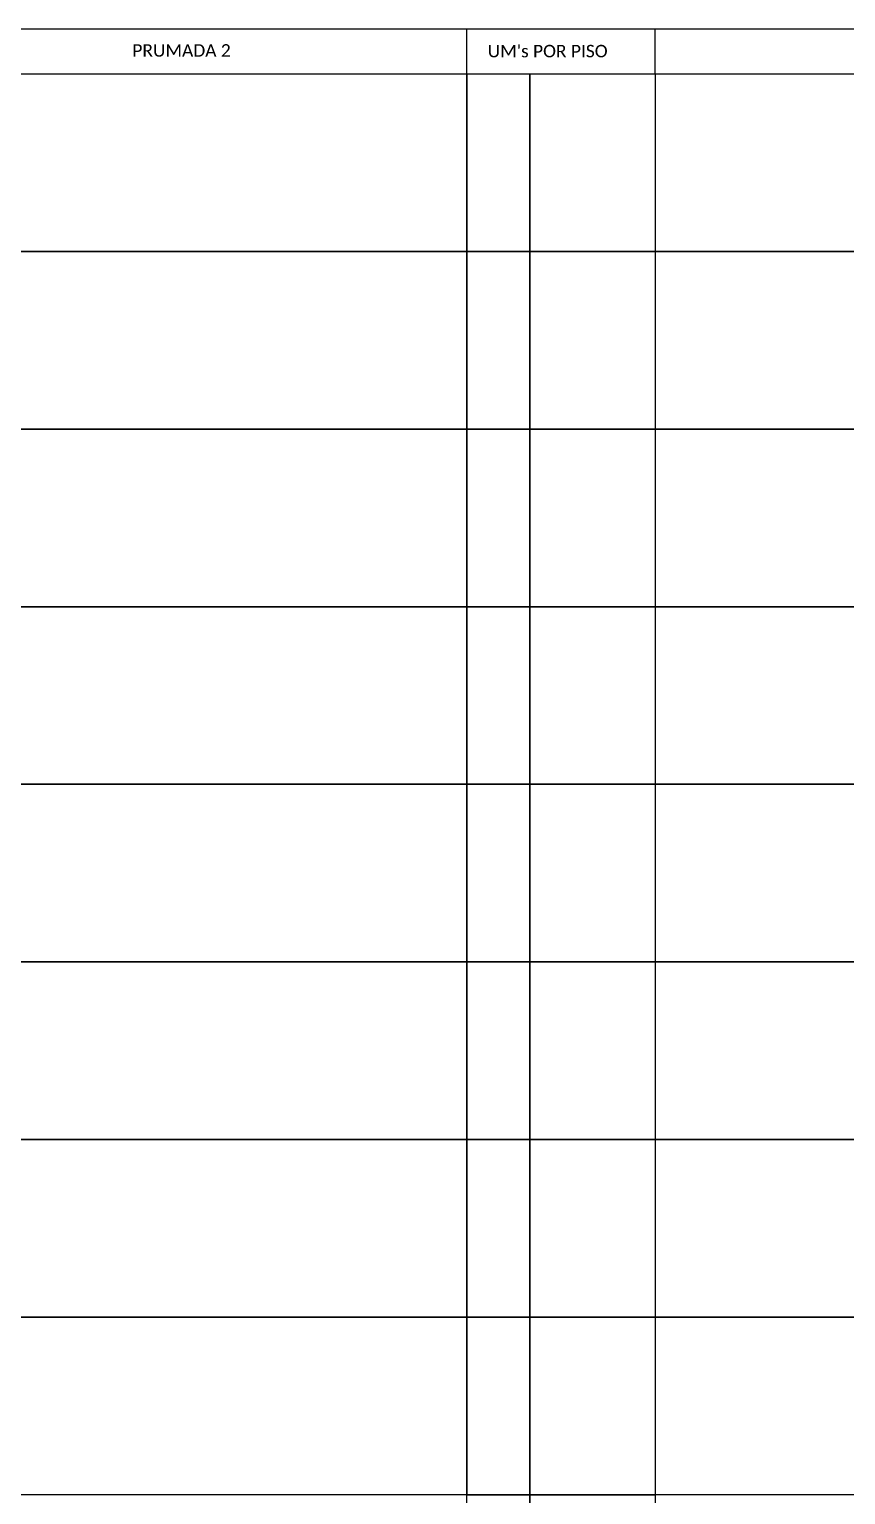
# Model space of a CAD drawing. Header units: millimetres. Extents: x 2752 to 3823, y -3651 to -2634.
# Drawn here: x 3041.8 to 3192.4, y -3452.5 to -3182.3 of the extents above; entities that cross this region are included whole.
import ezdxf

# ---------------------------------------------------------------- set-up
doc = ezdxf.new("R2010")
doc.units = ezdxf.units.MM
doc.styles.add('WMF-Calibri0', font='calibri.ttf')

msp = doc.modelspace()

# ---------------------------------------------------------------- linework, layer by layer
for points in [[(3011.57, -3190.56), (3157.23, -3190.56), (3157.23, -3182.34), (3011.57, -3182.34)], [(3122.51, -3190.56), (3122.51, -3182.34)], [(3157.23, -3190.56), (3302.9, -3190.56), (3302.9, -3182.34), (3157.23, -3182.34)], [(3011.57, -3190.56), (3122.51, -3190.56), (3122.51, -3223.3), (3011.57, -3223.3)], [(3157.23, -3190.56), (3268.18, -3190.56), (3268.18, -3223.3), (3157.23, -3223.3)], [(3011.57, -3223.3), (3122.51, -3223.3), (3122.51, -3256.05), (3011.57, -3256.05)], [(3157.23, -3223.3), (3268.18, -3223.3), (3268.18, -3256.05), (3157.23, -3256.05)], [(3011.57, -3256.05), (3122.51, -3256.05), (3122.51, -3288.79), (3011.57, -3288.79)], [(3157.23, -3256.05), (3268.18, -3256.05), (3268.18, -3288.79), (3157.23, -3288.79)], [(3011.57, -3288.79), (3122.51, -3288.79), (3122.51, -3321.53), (3011.57, -3321.53)], [(3157.23, -3288.79), (3268.18, -3288.79), (3268.18, -3321.53), (3157.23, -3321.53)], [(3011.57, -3321.53), (3122.51, -3321.53), (3122.51, -3354.28), (3011.57, -3354.28)], [(3157.23, -3321.53), (3268.18, -3321.53), (3268.18, -3354.28), (3157.23, -3354.28)], [(3011.57, -3354.28), (3122.51, -3354.28), (3122.51, -3387.02), (3011.57, -3387.02)], [(3157.23, -3354.28), (3268.18, -3354.28), (3268.18, -3387.02), (3157.23, -3387.02)], [(3011.57, -3387.02), (3122.51, -3387.02), (3122.51, -3419.77), (3011.57, -3419.77)], [(3157.23, -3387.02), (3268.18, -3387.02), (3268.18, -3419.77), (3157.23, -3419.77)], [(3011.57, -3419.77), (3122.51, -3419.77), (3122.51, -3452.51), (3011.57, -3452.51)], [(3157.23, -3419.77), (3268.18, -3419.77), (3268.18, -3452.51), (3157.23, -3452.51)]]:
    msp.add_lwpolyline(points)
for points in [[(3122.51, -3190.56), (3134.09, -3190.56), (3134.09, -3223.3), (3122.51, -3223.3)], [(3134.09, -3190.56), (3157.23, -3190.56), (3157.23, -3223.3), (3134.09, -3223.3)], [(3122.51, -3223.3), (3134.09, -3223.3), (3134.09, -3256.05), (3122.51, -3256.05)], [(3134.09, -3223.3), (3157.23, -3223.3), (3157.23, -3256.05), (3134.09, -3256.05)], [(3122.51, -3256.05), (3134.09, -3256.05), (3134.09, -3288.79), (3122.51, -3288.79)], [(3134.09, -3256.05), (3157.23, -3256.05), (3157.23, -3288.79), (3134.09, -3288.79)], [(3122.51, -3288.79), (3134.09, -3288.79), (3134.09, -3321.53), (3122.51, -3321.53)], [(3134.09, -3288.79), (3157.23, -3288.79), (3157.23, -3321.53), (3134.09, -3321.53)], [(3122.51, -3321.53), (3134.09, -3321.53), (3134.09, -3354.28), (3122.51, -3354.28)], [(3134.09, -3321.53), (3157.23, -3321.53), (3157.23, -3354.28), (3134.09, -3354.28)], [(3122.51, -3354.28), (3134.09, -3354.28), (3134.09, -3387.02), (3122.51, -3387.02)], [(3134.09, -3354.28), (3157.23, -3354.28), (3157.23, -3387.02), (3134.09, -3387.02)], [(3122.51, -3387.02), (3134.09, -3387.02), (3134.09, -3419.77), (3122.51, -3419.77)], [(3134.09, -3387.02), (3157.23, -3387.02), (3157.23, -3419.77), (3134.09, -3419.77)], [(3122.51, -3419.77), (3134.09, -3419.77), (3134.09, -3452.51), (3122.51, -3452.51)], [(3134.09, -3419.77), (3157.23, -3419.77), (3157.23, -3452.51), (3134.09, -3452.51)], [(3122.51, -3452.51), (3134.09, -3452.51), (3134.09, -3525.25), (3122.51, -3525.25)], [(3134.09, -3452.51), (3157.23, -3452.51), (3157.23, -3525.25), (3134.09, -3525.25)]]:
    msp.add_lwpolyline(points, close=True)

# ---------------------------------------------------------------- texts
at = {"style": 'WMF-Calibri0'}
for s, p in [('PRUMADA 2', (3060.79, -3187.38)), ("UM's POR PISO", (3126.33, -3187.5))]:
    msp.add_text(s, height=2.3, dxfattribs=at).set_placement(p)

doc.saveas('drawing.dxf')
